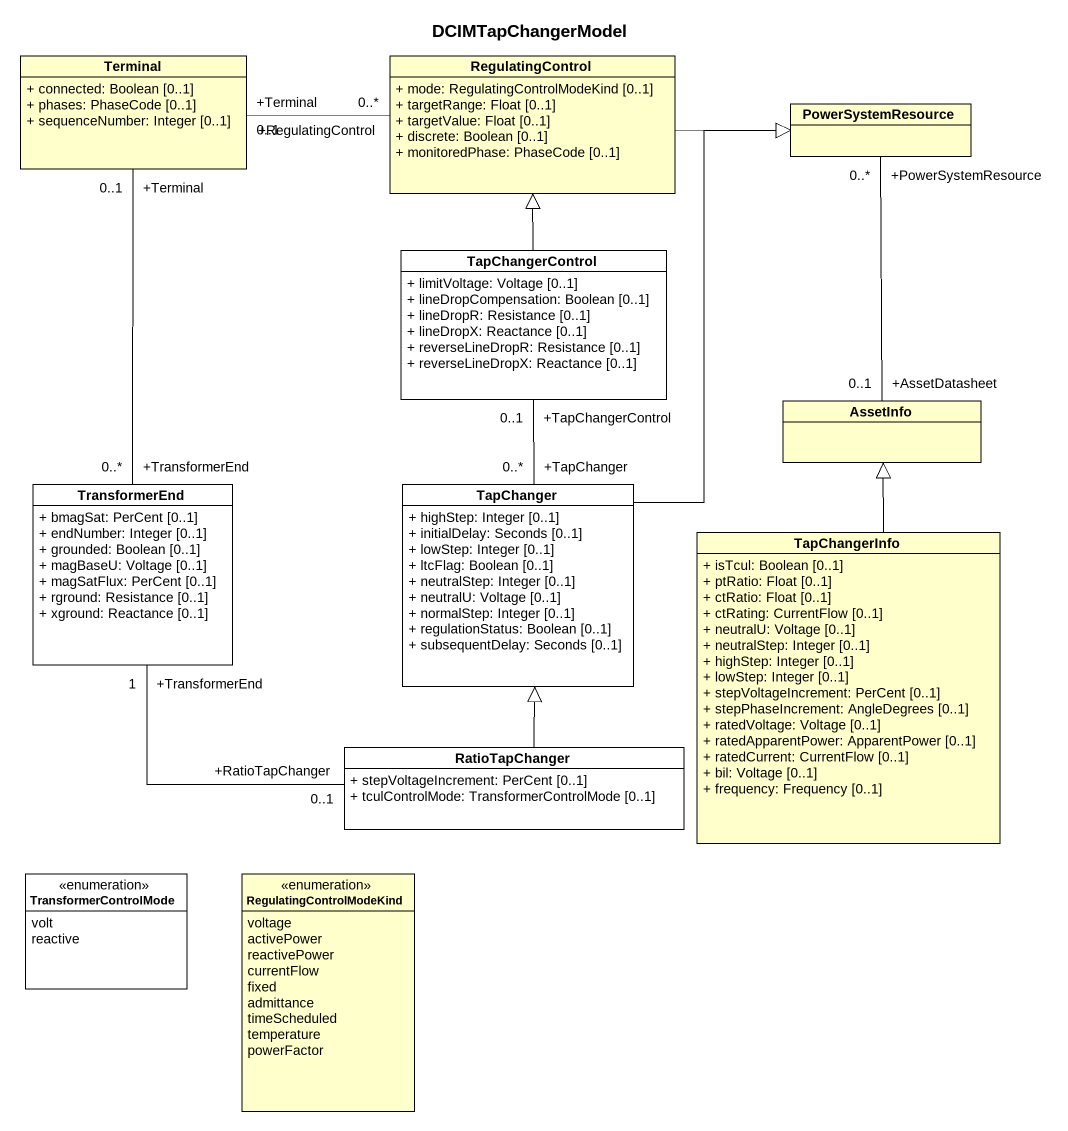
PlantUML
@startuml
title DCIMTapChangerModel
hide circle
hide empty members
skinparam classAttributeIconSize 0
class Terminal {
  + connected: Boolean [0..1]
  + phases: PhaseCode [0..1]
  + sequenceNumber: Integer [0..1]
}
class RegulatingControl {
  + mode: RegulatingControlModeKind [0..1]
  + targetRange: Float [0..1]
  + targetValue: Float [0..1]
  + discrete: Boolean [0..1]
  + monitoredPhase: PhaseCode [0..1]
}
class PowerSystemResource
class TapChangerControl #FFFFFF {
  + limitVoltage: Voltage [0..1]
  + lineDropCompensation: Boolean [0..1]
  + lineDropR: Resistance [0..1]
  + lineDropX: Reactance [0..1]
  + reverseLineDropR: Resistance [0..1]
  + reverseLineDropX: Reactance [0..1]
}
class AssetInfo
class TransformerEnd #FFFFFF {
  + bmagSat: PerCent [0..1]
  + endNumber: Integer [0..1]
  + grounded: Boolean [0..1]
  + magBaseU: Voltage [0..1]
  + magSatFlux: PerCent [0..1]
  + rground: Resistance [0..1]
  + xground: Reactance [0..1]
}
class TapChanger #FFFFFF {
  + highStep: Integer [0..1]
  + initialDelay: Seconds [0..1]
  + lowStep: Integer [0..1]
  + ltcFlag: Boolean [0..1]
  + neutralStep: Integer [0..1]
  + neutralU: Voltage [0..1]
  + normalStep: Integer [0..1]
  + regulationStatus: Boolean [0..1]
  + subsequentDelay: Seconds [0..1]
}
class TapChangerInfo {
  + isTcul: Boolean [0..1]
  + ptRatio: Float [0..1]
  + ctRatio: Float [0..1]
  + ctRating: CurrentFlow [0..1]
  + neutralU: Voltage [0..1]
  + neutralStep: Integer [0..1]
  + highStep: Integer [0..1]
  + lowStep: Integer [0..1]
  + stepVoltageIncrement: PerCent [0..1]
  + stepPhaseIncrement: AngleDegrees [0..1]
  + ratedVoltage: Voltage [0..1]
  + ratedApparentPower: ApparentPower [0..1]
  + ratedCurrent: CurrentFlow [0..1]
  + bil: Voltage [0..1]
  + frequency: Frequency [0..1]
}
class RatioTapChanger #FFFFFF {
  + stepVoltageIncrement: PerCent [0..1]
  + tculControlMode: TransformerControlMode [0..1]
}
enum TransformerControlMode #FFFFFF {
  volt
  reactive
}
enum RegulatingControlModeKind {
  voltage
  activePower
  reactivePower
  currentFlow
  fixed
  admittance
  timeScheduled
  temperature
  powerFactor
}
Terminal "+Terminal\n0..1" -right- "+RegulatingControl\n0..*" RegulatingControl
RegulatingControl -right-|> PowerSystemResource
TapChangerControl -up-|> RegulatingControl
AssetInfo "+AssetDatasheet\n0..1" -up- "+PowerSystemResource\n0..*" PowerSystemResource
TransformerEnd "+TransformerEnd\n0..*" -up- "+Terminal\n0..1" Terminal
TransformerEnd "+TransformerEnd\n1" -right- "+RatioTapChanger\n0..1" RatioTapChanger
TapChanger -up-|> PowerSystemResource
TapChanger "+TapChanger\n0..*" -up- "+TapChangerControl\n0..1" TapChangerControl
TapChangerInfo -up-|> AssetInfo
RatioTapChanger -up-|> TapChanger
@enduml
